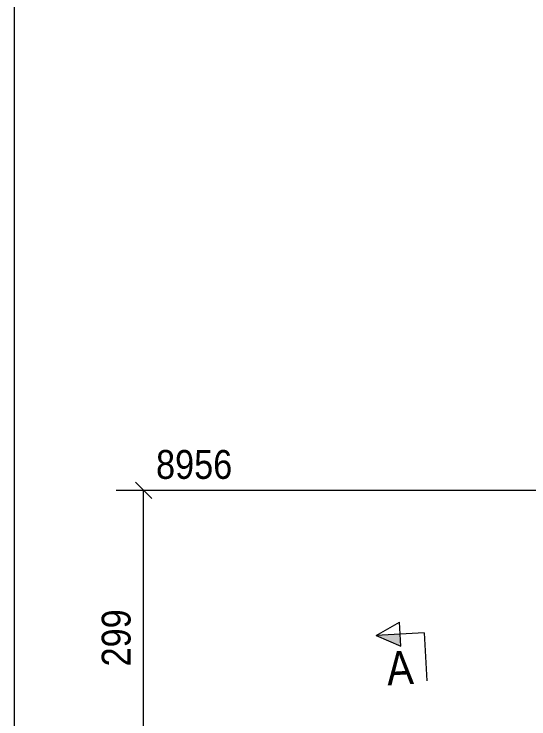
# Model space of a CAD drawing. Header units: millimetres. Extents: x 2 to 579, y 1 to 825.
# Drawn here: x 5 to 58.5, y 648.5 to 721.7 of the extents above; entities that cross this region are included whole.
import ezdxf

# ---------------------------------------------------------------- set-up
doc = ezdxf.new("R2010")
doc.units = ezdxf.units.MM
doc.linetypes.add('XKITLINE00', pattern=[0])
for name, color, linetype, lineweight in [('Dimensions', 7, 'Continuous', 0), ('DrawingSheet', 5, 'Continuous', 0), ('Section', 6, 'Continuous', 0)]:
    doc.layers.add(name, color=color, linetype=linetype, lineweight=lineweight)
doc.styles.add('ARIAL', font='ARIAL.TTF')

# ---------------------------------------------------------------- blocks, each defined once
blk = doc.blocks.new('*A177')
at = {"layer": 'DrawingSheet', "color": 5, "linetype": 'XKITLINE00', "lineweight": 0}
blk.add_line((5, 825), (5, 5), dxfattribs=at)
blk = doc.blocks.new('*A271')
at = {"layer": 'Section'}
blk.add_hatch(color=3, dxfattribs=at).paths.add_polyline_path([(45.215, 656.058), (42.645, 657.158), (45.141, 657.305)], flags=17)
at = {"layer": 'Section', "color": 3, "linetype": 'XKITLINE00', "lineweight": 0}
for p, q in [((42.645, 657.158), (45.068, 658.553)), ((45.215, 656.058), (45.068, 658.553)), ((42.645, 657.158), (45.215, 656.058))]:
    blk.add_line(p, q, dxfattribs=at)
at = {"layer": 'Section', "color": 1, "linetype": 'XKITLINE00', "lineweight": 0}
for q in [(42.645, 657.158), (47.931, 652.461)]:
    blk.add_line((47.637, 657.453), q, dxfattribs=at)
at = {"layer": 'Section', "color": 7, "style": 'ARIAL', "width": 0.85}
blk.add_text('A', height=3.5, rotation=3.37472, dxfattribs=at).set_placement((43.839, 651.97))
blk = doc.blocks.new('*A283')
at = {"layer": 'Dimensions', "color": 7, "linetype": 'XKITLINE00', "lineweight": 0}
for p, q in [((17.613, 673.085), (19.31, 671.388)), ((63.462, 672.236), (15.612, 672.236)), ((18.462, 642.323), (18.462, 672.236)), ((17.613, 643.172), (19.31, 641.474)), ((73.012, 642.323), (15.612, 642.323))]:
    blk.add_line(p, q, dxfattribs=at)
at = {"layer": 'Dimensions', "color": 3}
for p in [(18.462, 672.236), (18.462, 642.323)]:
    blk.add_point(p, dxfattribs=at)
at = {"layer": 'Dimensions', "color": 3, "style": 'ARIAL', "width": 0.85}
blk.add_text('8956', height=3, dxfattribs=at).set_placement((19.762, 673.436))
blk.add_text('299', height=3, rotation=90.00021, dxfattribs=at).set_placement((17.112, 653.942))

msp = doc.modelspace()

# ---------------------------------------------------------------- block references
at = {"lineweight": 0}
for name in ['*A177', '*A283', '*A271']:
    msp.add_blockref(name, (0, 0), dxfattribs=at)

doc.saveas('drawing.dxf')
